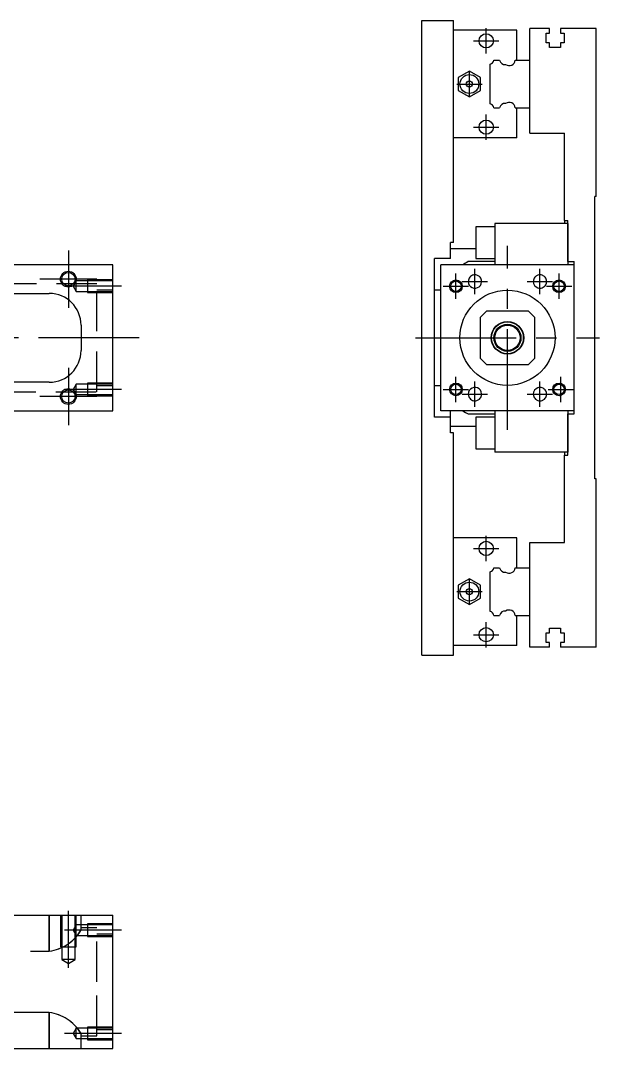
# Model space of a CAD drawing. Extents: x -8 to 530, y -292 to 102.
# Drawn here: x 347.9 to 530.5, y -224 to 100 of the extents above; entities that cross this region are included whole.
import ezdxf

# ---------------------------------------------------------------- set-up
doc = ezdxf.new("R2010")
doc.units = 0
doc.linetypes.add('CENTER', pattern=[50.8, 31.75, -6.35, 6.35, -6.35])
doc.linetypes.add('DASHED', pattern=[19.05, 12.7, -6.35])
doc.layers.get('0').update_dxf_attribs({"linetype": 'CONTINUOUS'})
doc.layers.add('CENTER', color=1, linetype='CENTER')

msp = doc.modelspace()

# ---------------------------------------------------------------- linework, layer by layer
at = {"color": 7, "linetype": 'CONTINUOUS'}
for p, q in [((474.45, -100), (474.45, 100)), ((474.45, 100), (484.45, 100)), ((484.45, 30), (484.45, 100)), ((508.45, 87.5), (508.45, 97.5)), ((514.75, 97.5), (508.45, 97.5)), ((514.75, 96), (514.75, 97.5)), ((518.15, 97.5), (518.15, 96)), ((529.45, 97.5), (518.15, 97.5)), ((529.45, 44.5), (529.45, 97.5)), ((504.45, 97), (484.45, 97)), ((504.45, 87.5), (504.45, 97)), ((513.6, 96), (514.75, 96)), ((513.6, 93), (513.6, 96)), ((518.15, 96), (519.3, 96)), ((519.3, 96), (519.3, 93)), ((514.75, 93), (513.6, 93)), ((514.75, 91.5), (514.75, 93)), ((518.15, 91.5), (514.75, 91.5)), ((518.15, 93), (518.15, 91.5)), ((519.3, 93), (518.15, 93)), ((497.202272, 87.5), (498.97668, 87.5)), ((503.927372, 87.5), (508.45, 87.5)), ((508.45, 72.5), (508.45, 87.5)), ((508.45, 72.5), (508.45, 87.5)), ((495.95, 73.752272), (495.95, 86.247728)), ((485.94996, 82.020726), (485.949959, 77.979274)), ((489.44996, 84.041452), (485.94996, 82.020726)), ((492.949959, 82.020726), (489.44996, 84.041452)), ((492.949959, 77.979274), (492.949959, 82.020726)), ((485.949959, 77.979274), (489.44996, 75.958548)), ((489.44996, 75.958548), (492.949959, 77.979274)), ((497.202272, 72.5), (498.97668, 72.5)), ((503.927372, 72.5), (508.45, 72.5)), ((504.45, 63), (504.45, 72.5)), ((508.45, 64.5), (508.45, 72.5)), ((504.45, 63), (484.45, 63)), ((508.45, 64.5), (519.45, 64.5)), ((519.45, 37), (519.45, 64.5)), ((529.45, 44.5), (528.95, 44.5)), ((528.95, -44.5), (528.95, 44.5)), ((520.45, 36), (497.45, 36)), ((497.45, 36), (497.45, 23)), ((519.45, 37), (520.45, 37)), ((519.45, 37), (519.45, 36)), ((520.45, 36), (520.45, 37)), ((520.45, 36), (520.45, 24)), ((520.45, 24), (520.45, 36)), ((491.45, 35), (491.45, 30)), ((497.45, 35), (491.45, 35)), ((484.45, 30), (483.45, 30)), ((483.45, 25), (483.45, 30)), ((491.45, 30), (491.45, 25)), ((491.45, 28), (483.45, 28)), ((377, 23), (305, 23)), ((377, -23), (377, 23)), ((483.45, 25), (478.45, 25)), ((478.45, -25), (478.45, 25)), ((480.45, -23), (480.45, 23)), ((522.45, 23), (480.45, 23)), ((497.45, 24), (489.080684, 24)), ((491.45, 25), (497.45, 25)), ((520.45, 24), (520.45, 23)), ((520.45, 24), (522.45, 24)), ((522.45, 23), (522.45, 24)), ((522.45, -23), (522.45, 23)), ((332, 14), (357, 14)), ((480.45, 15), (478.45, 15)), ((494.95, 8.5), (492.95, 6.5)), ((492.95, -6.5), (492.95, 6.5)), ((494.95, 8.5), (507.95, 8.5)), ((509.95, 6.5), (507.95, 8.5)), ((509.95, 6.5), (509.95, -6.5)), ((367, 4), (367, -4)), ((492.95, -6.5), (494.95, -8.5)), ((507.95, -8.5), (494.95, -8.5)), ((507.95, -8.5), (509.95, -6.5)), ((357, -14), (332, -14)), ((478.45, -15), (480.45, -15)), ((305, -23), (377, -23)), ((483.45, -25), (478.45, -25)), ((522.45, -23), (480.45, -23)), ((483.45, -25), (483.45, -23)), ((483.45, -30), (483.45, -25)), ((489.080684, -24), (497.45, -24)), ((491.45, -25), (491.45, -30)), ((497.45, -25), (491.45, -25)), ((497.45, -23), (497.45, -36)), ((520.45, -23), (520.45, -24)), ((520.45, -24), (520.45, -36)), ((520.45, -36), (520.45, -24)), ((520.45, -24), (522.45, -24)), ((522.45, -24), (522.45, -23)), ((491.45, -28), (483.45, -28)), ((484.45, -30), (483.45, -30)), ((484.45, -100), (484.45, -30)), ((491.45, -30), (491.45, -35)), ((491.45, -35), (497.45, -35)), ((520.45, -36), (497.45, -36)), ((519.45, -36), (519.45, -37)), ((519.45, -64.5), (519.45, -37)), ((519.45, -37), (520.45, -37)), ((520.45, -37), (520.45, -36)), ((529.45, -44.5), (528.95, -44.5)), ((529.45, -97.5), (529.45, -44.5)), ((504.45, -63), (484.45, -63)), ((504.45, -72.5), (504.45, -63)), ((508.45, -72.5), (508.45, -64.5)), ((508.45, -64.5), (519.45, -64.5)), ((495.95, -86.247728), (495.95, -73.752272)), ((497.202272, -72.5), (498.97668, -72.5)), ((503.927372, -72.5), (508.45, -72.5)), ((508.45, -87.5), (508.45, -72.5)), ((508.45, -87.5), (508.45, -72.5)), ((489.44996, -75.958548), (485.94996, -77.979274)), ((492.949959, -77.979274), (489.44996, -75.958548)), ((485.94996, -77.979274), (485.949959, -82.020726)), ((492.949959, -82.020726), (492.949959, -77.979274)), ((485.949959, -82.020726), (489.44996, -84.041452)), ((489.44996, -84.041452), (492.949959, -82.020726)), ((497.202272, -87.5), (498.97668, -87.5)), ((503.927372, -87.5), (508.45, -87.5)), ((504.45, -97), (504.45, -87.5)), ((508.45, -97.5), (508.45, -87.5)), ((513.6, -93), (514.75, -93)), ((513.6, -96), (513.6, -93)), ((514.75, -91.5), (518.15, -91.5)), ((514.75, -93), (514.75, -91.5)), ((518.15, -91.5), (518.15, -93)), ((518.15, -93), (519.3, -93)), ((519.3, -93), (519.3, -96)), ((504.45, -97), (484.45, -97)), ((514.75, -96), (513.6, -96)), ((514.75, -97.5), (514.75, -96)), ((518.15, -96), (518.15, -97.5)), ((519.3, -96), (518.15, -96)), ((474.45, -100), (484.45, -100)), ((514.75, -97.5), (508.45, -97.5)), ((529.45, -97.5), (518.15, -97.5)), ((305, -182), (377, -182)), ((377, -224), (377, -182)), ((340, -224), (377, -224))]:
    msp.add_line(p, q, dxfattribs=at)
at = {"color": 3, "linetype": 'DASHED'}
for p, q in [((372, 17), (321, 17)), ((365.5, 17.913456), (364.547372, 16.263456)), ((364.547372, 16.263456), (365.5, 14.613456)), ((365.5, 14.613456), (365.5, 17.913456)), ((369, 17.913456), (365.5, 17.913456)), ((369, 18.26345), (369, 14.26346)), ((377, 18.26345), (369, 18.26345)), ((377, 17.913456), (369, 17.913456)), ((372, -17), (372, 17)), ((365.5, 14.613456), (369, 14.613456)), ((369, 14.613456), (377, 14.613456)), ((369, 14.26346), (377, 14.26346)), ((377, 15), (372, 15)), ((365.5, -14.613456), (364.547372, -16.263456)), ((365.5, -17.913456), (365.5, -14.613456)), ((369, -14.613456), (365.5, -14.613456)), ((369, -14.26346), (369, -18.26345)), ((377, -14.26346), (369, -14.26346)), ((377, -14.613456), (369, -14.613456)), ((372, -15), (377, -15)), ((321, -17), (372, -17)), ((364.547372, -16.263456), (365.5, -17.913456)), ((365.5, -17.913456), (369, -17.913456)), ((369, -17.913456), (377, -17.913456)), ((369, -18.26345), (377, -18.26345)), ((357, -182), (357, -193.35635)), ((357, -193.35635), (357, -182)), ((360.500006, -182), (360.500006, -192)), ((360.9, -182), (360.9, -192)), ((365.1, -192), (365.1, -182)), ((365.499994, -192), (365.499994, -182)), ((367, -186.477288), (367, -182)), ((365.5, -185.086544), (364.547372, -186.736544)), ((364.547372, -186.736544), (365.5, -188.386544)), ((369, -185.086544), (365.5, -185.086544)), ((366.848666, -186.995906), (366.961422, -186.714492)), ((366.966794, -186.69572), (366.869504, -186.952408)), ((366.961422, -186.714492), (367, -186.477288)), ((367, -186.477288), (366.966794, -186.69572)), ((372, -186), (367, -186)), ((369, -184.73655), (369, -188.73654)), ((377, -184.73655), (369, -184.73655)), ((377, -185.086544), (369, -185.086544)), ((372, -203), (372, -186)), ((365.5, -188.386544), (369, -188.386544)), ((369, -188.386544), (377, -188.386544)), ((369, -188.73654), (377, -188.73654)), ((377, -188), (372, -188)), ((332, -193.35635), (357, -193.35635)), ((360.500006, -192), (365.499994, -192)), ((360.9, -192), (360.9, -196)), ((365.1, -196), (365.1, -192)), ((365.1, -196), (360.9, -196)), ((360.9, -196), (363, -197.212436)), ((363, -197.212436), (365.1, -196)), ((372, -220), (372, -203)), ((357, -212.64365), (332, -212.64365)), ((357, -212.64365), (357, -224)), ((357, -224), (357, -212.64365)), ((365.5, -217.613456), (364.547372, -219.263456)), ((364.547372, -219.263456), (365.5, -220.913456)), ((365.5, -220.913456), (365.5, -217.613456)), ((369, -217.613456), (365.5, -217.613456)), ((366.848666, -219.004094), (366.961422, -219.285508)), ((366.966794, -219.30428), (366.869504, -219.047592)), ((366.961422, -219.285508), (367, -219.522712)), ((367, -219.522712), (366.966794, -219.30428)), ((367, -224), (367, -219.522712)), ((367, -220), (372, -220)), ((369, -217.26346), (369, -221.26345)), ((377, -217.26346), (369, -217.26346)), ((377, -217.613456), (369, -217.613456)), ((372, -218), (377, -218)), ((365.5, -220.913456), (369, -220.913456)), ((369, -220.913456), (377, -220.913456)), ((369, -221.26345), (377, -221.26345))]:
    msp.add_line(p, q, dxfattribs=at)
at = {"color": 7, "linetype": 'CONTINUOUS'}
for centre, radius in [((494.749959, 93.6), 2.25), ((489.44996, 80), 2.97), ((489.44996, 80), 0.97), ((494.749959, 66.4), 2.25), ((363, 18.5), 2.1), ((485.186544, 16.263456), 1.65), ((517.713456, 16.263456), 1.65), ((501.45, 0), 15), ((501.45, 0), 5.125), ((501.45, 0), 5), ((501.45, 0), 4.25), ((501.45, 0), 4), ((485.186544, -16.263456), 1.65), ((517.713456, -16.263456), 1.65), ((363, -18.5), 2.1), ((494.749959, -66.4), 2.25), ((489.44996, -80), 2.97), ((489.44996, -80), 0.97), ((494.749959, -93.6), 2.25)]:
    msp.add_circle(centre, radius, dxfattribs=at)
at = {"color": 3, "linetype": 'CONTINUOUS'}
for centre, radius in [((363, 18.5), 2.5), ((485.186544, 16.263456), 2), ((517.713456, 16.263456), 2), ((363, -18.5), 2.5), ((485.186544, -16.263456), 2), ((517.713456, -16.263456), 2)]:
    msp.add_circle(centre, radius, dxfattribs=at)
at = {"color": 7, "linetype": 'CONTINUOUS'}
for centre, radius, start, end in [((495.55, 87.9), 1.7, 283.608961, 346.391039), ((500.65, 87.8), 1.7, 190.164249, 277.540197), ((501.95, 87.8), 2, 237.42103, 351.373073), ((495.55, 72.1), 1.7, 13.608961, 76.391039), ((500.65, 72.2), 1.7, 82.459803, 169.835751), ((501.95, 72.2), 2, 8.626927, 122.57897), ((501.45, 0), 27, 117.266044, 121.586338), ((491.2, 17.75352), 2.1, 110.924832, 132.24721), ((491.2, 17.75352), 2.1, 107.75279, 110.924832), ((491.2, 17.75352), 2.1, 72.24721, 107.75279), ((491.2, 17.75352), 2.1, 47.75279, 72.24721), ((511.7, 17.75352), 2.1, 107.75279, 132.24721), ((511.7, 17.75352), 2.1, 72.24721, 107.75279), ((511.7, 17.75352), 2.1, 47.75279, 72.24721), ((491.2, 17.75352), 2.1, 167.75279, 180), ((491.2, 17.75352), 2.1, 180, 12.24721), ((491.2, 17.75352), 2.1, 132.24721, 167.75279), ((491.2, 17.75352), 2.1, 12.24721, 47.75279), ((511.7, 17.75352), 2.1, 167.75279, 180), ((511.7, 17.75352), 2.1, 180, 252.24721), ((511.7, 17.75352), 2.1, 132.24721, 167.75279), ((511.7, 17.75352), 2.1, 12.24721, 47.75279), ((511.7, 17.75352), 2.1, 312.24721, 345.563947), ((511.7, 17.75352), 2.1, 345.563947, 347.75279), ((511.7, 17.75352), 2.1, 347.75279, 12.24721), ((357, 4), 10, 0, 90), ((511.7, 17.75352), 2.1, 252.24721, 287.75279), ((511.7, 17.75352), 2.1, 287.75279, 309.893783), ((511.7, 17.75352), 2.1, 309.893783, 312.24721), ((357, -4), 10, 270, 0), ((491.2, -17.75352), 2.1, 347.75279, 180), ((511.7, -17.75352), 2.1, 107.75279, 180), ((511.7, -17.75352), 2.1, 72.24721, 107.75279), ((511.7, -17.75352), 2.1, 50.106217, 72.24721), ((511.7, -17.75352), 2.1, 47.75279, 50.106217), ((511.7, -17.75352), 2.1, 14.436053, 47.75279), ((491.2, -17.75352), 2.1, 180, 192.24721), ((491.2, -17.75352), 2.1, 192.24721, 227.75279), ((491.2, -17.75352), 2.1, 227.75279, 249.075168), ((491.2, -17.75352), 2.1, 287.75279, 312.24721), ((491.2, -17.75352), 2.1, 312.24721, 347.75279), ((511.7, -17.75352), 2.1, 180, 192.24721), ((511.7, -17.75352), 2.1, 192.24721, 227.75279), ((511.7, -17.75352), 2.1, 227.75279, 252.24721), ((511.7, -17.75352), 2.1, 287.75279, 312.24721), ((511.7, -17.75352), 2.1, 312.24721, 347.75279), ((511.7, -17.75352), 2.1, 12.24721, 14.436053), ((511.7, -17.75352), 2.1, 347.75279, 12.24721), ((491.2, -17.75352), 2.1, 249.075168, 252.24721), ((491.2, -17.75352), 2.1, 252.24721, 287.75279), ((511.7, -17.75352), 2.1, 252.24721, 287.75279), ((501.45, 0), 27, 238.413662, 242.733956), ((495.55, -72.1), 1.7, 283.608961, 346.391039), ((500.65, -72.2), 1.7, 190.164249, 277.540197), ((501.95, -72.2), 2, 237.42103, 351.373073), ((495.55, -87.9), 1.7, 13.608961, 76.391039), ((500.65, -87.8), 1.7, 82.459803, 169.835751), ((501.95, -87.8), 2, 8.626927, 122.57897)]:
    msp.add_arc(centre, radius, start, end, dxfattribs=at)
at = {"color": 3, "linetype": 'DASHED'}
for centre, radius, start, end in [((355.02589, -179.506712), 13.989624, 278.11222382, 327.84375684), ((355.003613, -179.459917), 14.039103, 278.17527976, 327.53490962), ((355.02589, -226.493288), 13.989624, 32.15624316, 81.88777618), ((355.003613, -226.540083), 14.039103, 32.46509038, 81.82472024)]:
    msp.add_arc(centre, radius, start, end, dxfattribs=at)
at = {"layer": 'CENTER', "color": 1, "linetype": 'CENTER'}
for p, q in [((494.749959, 89.6), (494.749959, 97.6)), ((490.749959, 93.6), (498.749959, 93.6)), ((489.44996, 76), (489.44996, 84)), ((485.44996, 80), (493.44996, 80)), ((494.749959, 62.4), (494.749959, 70.4)), ((490.749959, 66.4), (498.749959, 66.4)), ((363, 27.5), (363, 9.5)), ((501.45, -29), (501.45, 29)), ((485.186544, 12.263456), (485.186544, 20.263456)), ((491.2, 13.75352), (491.2, 21.75352)), ((511.7, 13.75352), (511.7, 21.75352)), ((517.713456, 12.263456), (517.713456, 20.263456)), ((372, 18.5), (354, 18.5)), ((379.773686, 16.263455), (361.773686, 16.263455)), ((481.186544, 16.263456), (489.186544, 16.263456)), ((487.2, 17.75352), (495.2, 17.75352)), ((507.7, 17.75352), (515.7, 17.75352)), ((513.713456, 16.263456), (521.713456, 16.263456)), ((385.361871, 0), (-8.32213, 0)), ((472.45, 0), (530.45, 0)), ((363, -9.5), (363, -27.5)), ((485.186544, -20.263456), (485.186544, -12.263456)), ((518.303788, -20.263456), (518.303788, -12.263456)), ((491.2, -21.75352), (491.2, -13.75352)), ((511.7, -21.75352), (511.7, -13.75352)), ((372, -18.5), (354, -18.5)), ((379.773686, -16.263455), (361.773686, -16.263455)), ((481.186544, -16.263456), (489.186544, -16.263456)), ((487.2, -17.75352), (495.2, -17.75352)), ((507.7, -17.75352), (515.7, -17.75352)), ((514.303788, -16.263456), (522.303788, -16.263456)), ((494.749959, -70.4), (494.749959, -62.4)), ((490.749959, -66.4), (498.749959, -66.4)), ((489.44996, -84), (489.44996, -76)), ((485.44996, -80), (493.44996, -80)), ((494.749959, -97.6), (494.749959, -89.6)), ((490.749959, -93.6), (498.749959, -93.6)), ((363, -198.606218), (363, -180.606218)), ((379.773686, -186.736545), (361.773686, -186.736545)), ((379.773686, -219.263455), (361.773686, -219.263455))]:
    msp.add_line(p, q, dxfattribs=at)

doc.saveas('drawing.dxf')
